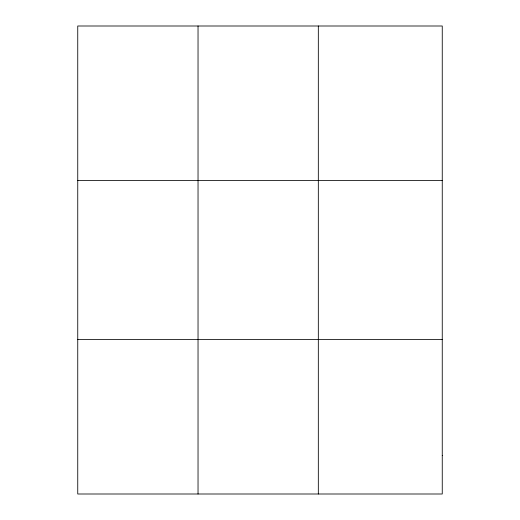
<?xml version="1.0" encoding="UTF-8"?>
<svg xmlns="http://www.w3.org/2000/svg" width="520" height="520" viewBox="0 0 520 520"><rect width="100%" height="100%" fill="white"/><g stroke="black" fill="none" stroke-linecap="round" stroke-linejoin="round"><path stroke-width="0.78" d="M198.036 26L198.036 494M318.325 26L318.325 494M77.746 180.44L442.254 180.44M77.746 339.56L442.254 339.56M442.254 455.39L442.254 494L77.746 494L77.746 26L442.254 26L442.254 455.39"/></g></svg>
